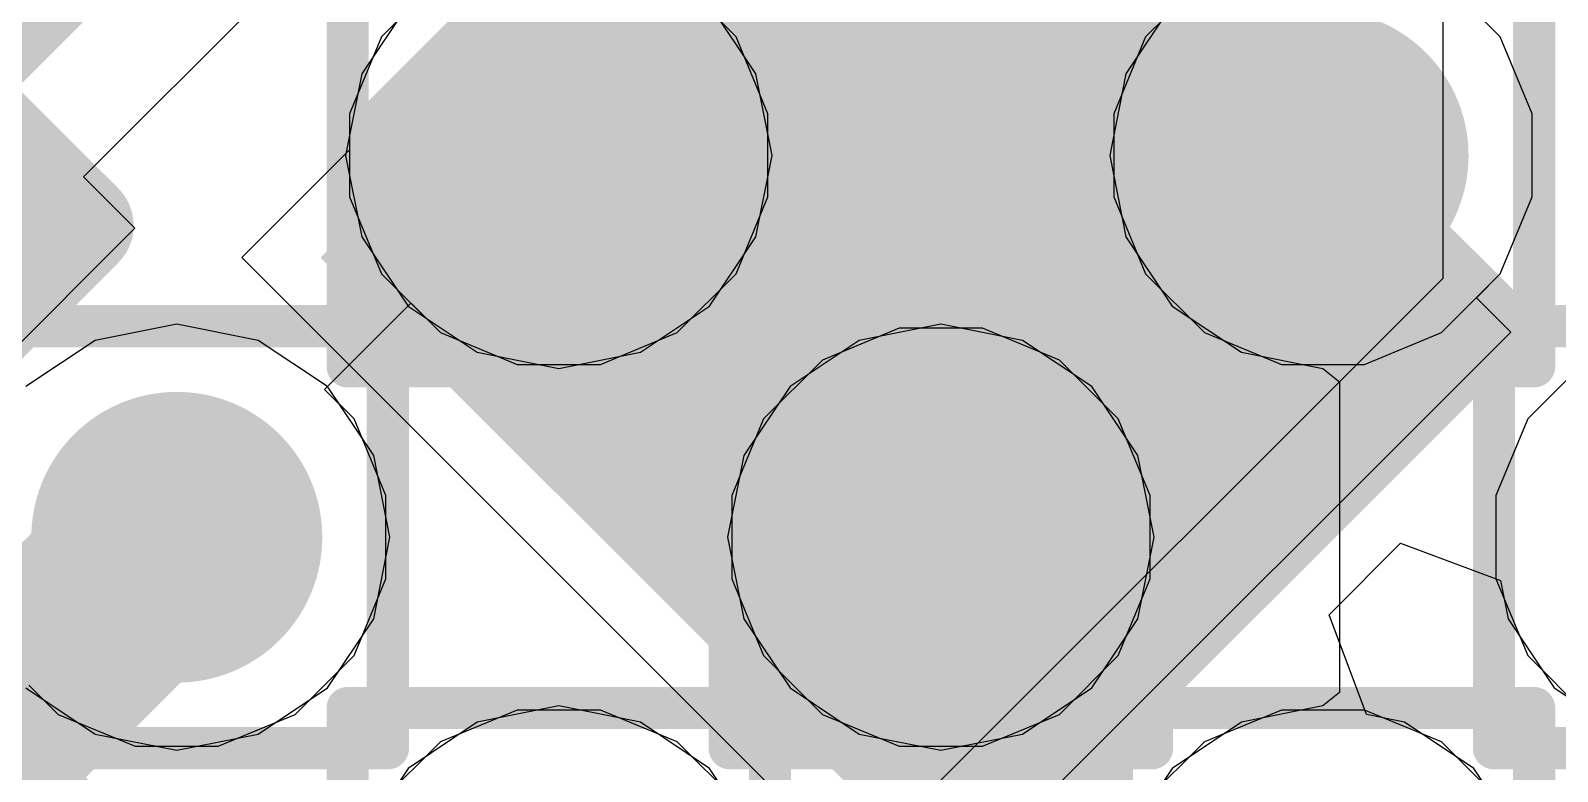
# Model space of a CAD drawing. Header units: inches. Extents: x -6 to 284, y -12 to 154.
# Drawn here: x 53.313 to 55.149, y 9.373 to 10.265 of the extents above; entities that cross this region are included whole.
import ezdxf

# ---------------------------------------------------------------- set-up
doc = ezdxf.new("R2010")
doc.units = ezdxf.units.IN
for name, color, linetype in [('Bottom Layer', 5, 'Continuous'), ('Bottom Overlay', 54, 'Continuous'), ('Bottom Paste', 16, 'Continuous'), ('Bottom Solder', 6, 'Continuous'), ('Drill Drawing', 1, 'Continuous'), ('GND-1', 16, 'Continuous'), ('GND-2', 90, 'Continuous'), ('GND-3', 216, 'Continuous'), ('GND-4', 54, 'Continuous'), ('PWR-1', 156, 'Continuous'), ('PWR-2', 130, 'Continuous'), ('Signal L1', 76, 'Continuous'), ('Signal L2', 6, 'Continuous'), ('Top Layer', 1, 'Continuous'), ('Top Paste', 8, 'Continuous'), ('Top Solder', 216, 'Continuous'), ('Via Holes', 16, 'Continuous')]:
    doc.layers.add(name, color=color, linetype=linetype)

# ---------------------------------------------------------------- blocks, each defined once
blk = doc.blocks.new('BGA_565_15_5_14_4__132')
at = {"layer": 'Top Layer'}
h = blk.add_hatch(color=1, dxfattribs=at)
edge = h.paths.add_edge_path()
edge.add_arc((-1.625, -0.975), 0.125, 0, 360)
h = blk.add_hatch(color=1, dxfattribs=at)
edge = h.paths.add_edge_path()
edge.add_arc((-0.975, -0.975), 0.125, 0, 360)
h = blk.add_hatch(color=1, dxfattribs=at)
edge = h.paths.add_edge_path()
edge.add_arc((-0.975, -1.625), 0.125, 0, 360)
h = blk.add_hatch(color=1, dxfattribs=at)
edge = h.paths.add_edge_path()
edge.add_arc((-0.325, -1.625), 0.125, 0, 360)
at = {"layer": 'Top Paste'}
h = blk.add_hatch(color=8, dxfattribs=at)
edge = h.paths.add_edge_path()
edge.add_arc((-1.625, -0.975), 0.125, 0, 360)
h = blk.add_hatch(color=8, dxfattribs=at)
edge = h.paths.add_edge_path()
edge.add_arc((-0.975, -0.975), 0.125, 0, 360)
h = blk.add_hatch(color=8, dxfattribs=at)
edge = h.paths.add_edge_path()
edge.add_arc((-0.975, -1.625), 0.125, 0, 360)
h = blk.add_hatch(color=8, dxfattribs=at)
edge = h.paths.add_edge_path()
edge.add_arc((-0.325, -1.625), 0.125, 0, 360)
at = {"layer": 'Top Solder'}
h = blk.add_hatch(color=216, dxfattribs=at)
edge = h.paths.add_edge_path()
edge.add_arc((-1.625, -0.975), 0.175, 0, 360)
h = blk.add_hatch(color=216, dxfattribs=at)
edge = h.paths.add_edge_path()
edge.add_arc((-0.975, -0.975), 0.175, 0, 360)
h = blk.add_hatch(color=216, dxfattribs=at)
edge = h.paths.add_edge_path()
edge.add_arc((-0.975, -1.625), 0.175, 0, 360)
h = blk.add_hatch(color=216, dxfattribs=at)
edge = h.paths.add_edge_path()
edge.add_arc((-0.325, -1.625), 0.175, 0, 360)
blk = doc.blocks.new('CAP_0201_B_349')
at = {"layer": 'Bottom Layer'}
for points in [[(-0.45, 0.15), (-0.15, 0.15), (-0.15, -0.15), (-0.45, -0.15)], [(0.15, 0.15), (0.45, 0.15), (0.45, -0.15), (0.15, -0.15)]]:
    blk.add_hatch(color=5, dxfattribs=at).paths.add_polyline_path(points)
at = {"layer": 'Bottom Paste'}
for points in [[(-0.45, 0.15), (-0.15, 0.15), (-0.15, -0.15), (-0.45, -0.15)], [(0.15, 0.15), (0.45, 0.15), (0.45, -0.15), (0.15, -0.15)]]:
    blk.add_hatch(color=16, dxfattribs=at).paths.add_polyline_path(points)
at = {"layer": 'Bottom Solder'}
for points in [[(-0.505, 0.205), (-0.095, 0.205), (-0.095, -0.205), (-0.505, -0.205)], [(0.095, 0.205), (0.505, 0.205), (0.505, -0.205), (0.095, -0.205)]]:
    blk.add_hatch(color=6, dxfattribs=at).paths.add_polyline_path(points)
at = {"layer": 'Bottom Overlay'}
for points in [[(-0.5334, 0.2286, 0.127, 0.127, 0), (-0.2032, 0.2286, 0.127, 0.127, 0)], [(-0.5334, 0.2286, 0.127, 0.127, 0), (-0.5334, -0.2286, 0.127, 0.127, 0)], [(0.2032, 0.2286, 0.127, 0.127, 0), (0.5334, 0.2286, 0.127, 0.127, 0)], [(0.5334, 0.2286, 0.127, 0.127, 0), (0.5334, -0.2286, 0.127, 0.127, 0)], [(-0.5334, -0.2286, 0.127, 0.127, 0), (-0.2032, -0.2286, 0.127, 0.127, 0)], [(0.2032, -0.2286, 0.127, 0.127, 0), (0.5334, -0.2286, 0.127, 0.127, 0)]]:
    blk.add_lwpolyline(points, format="xyseb", dxfattribs=at)
for points in [[(-0.5651, 0.2286, 0.0635, 0.0635, 1), (-0.5016, 0.2286, 0.0635, 0.0635, 1)], [(-0.5651, 0.2286, 0.0635, 0.0635, 1), (-0.5016, 0.2286, 0.0635, 0.0635, 1)], [(-0.2349, 0.2286, 0.0635, 0.0635, 1), (-0.1714, 0.2286, 0.0635, 0.0635, 1)], [(0.1714, 0.2286, 0.0635, 0.0635, 1), (0.2349, 0.2286, 0.0635, 0.0635, 1)], [(0.5016, 0.2286, 0.0635, 0.0635, 1), (0.5651, 0.2286, 0.0635, 0.0635, 1)], [(0.5016, 0.2286, 0.0635, 0.0635, 1), (0.5651, 0.2286, 0.0635, 0.0635, 1)], [(-0.5651, -0.2286, 0.0635, 0.0635, 1), (-0.5016, -0.2286, 0.0635, 0.0635, 1)], [(-0.5651, -0.2286, 0.0635, 0.0635, 1), (-0.5016, -0.2286, 0.0635, 0.0635, 1)], [(-0.2349, -0.2286, 0.0635, 0.0635, 1), (-0.1714, -0.2286, 0.0635, 0.0635, 1)], [(0.1714, -0.2286, 0.0635, 0.0635, 1), (0.2349, -0.2286, 0.0635, 0.0635, 1)], [(0.5016, -0.2286, 0.0635, 0.0635, 1), (0.5651, -0.2286, 0.0635, 0.0635, 1)], [(0.5016, -0.2286, 0.0635, 0.0635, 1), (0.5651, -0.2286, 0.0635, 0.0635, 1)]]:
    blk.add_lwpolyline(points, format="xyseb", close=True, dxfattribs=at)
blk = doc.blocks.new('CAP_0201_B_363')
at = {"layer": 'Bottom Layer'}
for points in [[(-0.45, 0.15), (-0.15, 0.15), (-0.15, -0.15), (-0.45, -0.15)], [(0.15, 0.15), (0.45, 0.15), (0.45, -0.15), (0.15, -0.15)]]:
    blk.add_hatch(color=5, dxfattribs=at).paths.add_polyline_path(points)
at = {"layer": 'Bottom Paste'}
for points in [[(-0.45, 0.15), (-0.15, 0.15), (-0.15, -0.15), (-0.45, -0.15)], [(0.15, 0.15), (0.45, 0.15), (0.45, -0.15), (0.15, -0.15)]]:
    blk.add_hatch(color=16, dxfattribs=at).paths.add_polyline_path(points)
at = {"layer": 'Bottom Solder'}
for points in [[(-0.505, 0.205), (-0.095, 0.205), (-0.095, -0.205), (-0.505, -0.205)], [(0.095, 0.205), (0.505, 0.205), (0.505, -0.205), (0.095, -0.205)]]:
    blk.add_hatch(color=6, dxfattribs=at).paths.add_polyline_path(points)
at = {"layer": 'Bottom Overlay'}
for points in [[(-0.2032, 0.2286, 0.127, 0.127, 0), (-0.5334, 0.2286, 0.127, 0.127, 0)], [(-0.5334, -0.2286, 0.127, 0.127, 0), (-0.5334, 0.2286, 0.127, 0.127, 0)], [(0.5334, 0.2286, 0.127, 0.127, 0), (0.2032, 0.2286, 0.127, 0.127, 0)], [(0.5334, -0.2286, 0.127, 0.127, 0), (0.5334, 0.2286, 0.127, 0.127, 0)], [(-0.2032, -0.2286, 0.127, 0.127, 0), (-0.5334, -0.2286, 0.127, 0.127, 0)], [(0.5334, -0.2286, 0.127, 0.127, 0), (0.2032, -0.2286, 0.127, 0.127, 0)]]:
    blk.add_lwpolyline(points, format="xyseb", dxfattribs=at)
for points in [[(-0.5651, 0.2286, 0.0635, 0.0635, 1), (-0.5016, 0.2286, 0.0635, 0.0635, 1)], [(-0.5651, 0.2286, 0.0635, 0.0635, 1), (-0.5016, 0.2286, 0.0635, 0.0635, 1)], [(-0.2349, 0.2286, 0.0635, 0.0635, 1), (-0.1714, 0.2286, 0.0635, 0.0635, 1)], [(0.1714, 0.2286, 0.0635, 0.0635, 1), (0.2349, 0.2286, 0.0635, 0.0635, 1)], [(0.5016, 0.2286, 0.0635, 0.0635, 1), (0.5651, 0.2286, 0.0635, 0.0635, 1)], [(0.5016, 0.2286, 0.0635, 0.0635, 1), (0.5651, 0.2286, 0.0635, 0.0635, 1)], [(-0.5651, -0.2286, 0.0635, 0.0635, 1), (-0.5016, -0.2286, 0.0635, 0.0635, 1)], [(-0.5651, -0.2286, 0.0635, 0.0635, 1), (-0.5016, -0.2286, 0.0635, 0.0635, 1)], [(-0.2349, -0.2286, 0.0635, 0.0635, 1), (-0.1714, -0.2286, 0.0635, 0.0635, 1)], [(0.1714, -0.2286, 0.0635, 0.0635, 1), (0.2349, -0.2286, 0.0635, 0.0635, 1)], [(0.5016, -0.2286, 0.0635, 0.0635, 1), (0.5651, -0.2286, 0.0635, 0.0635, 1)], [(0.5016, -0.2286, 0.0635, 0.0635, 1), (0.5651, -0.2286, 0.0635, 0.0635, 1)]]:
    blk.add_lwpolyline(points, format="xyseb", close=True, dxfattribs=at)
blk = doc.blocks.new('C___0603_B_403')
at = {"layer": 'Bottom Layer'}
blk.add_hatch(color=5, dxfattribs=at).paths.add_polyline_path([(0.381, -0.4445), (0.381, 0.4445), (1.143, 0.4445), (1.143, -0.4445)])
at = {"layer": 'Bottom Paste'}
blk.add_hatch(color=16, dxfattribs=at).paths.add_polyline_path([(0.381, -0.4445), (0.381, 0.4445), (1.143, 0.4445), (1.143, -0.4445)])
at = {"layer": 'Bottom Solder'}
for points in [[(-1.203, -0.5045), (-1.203, 0.5045), (-0.321, 0.5045), (-0.321, -0.5045)], [(0.321, -0.5045), (0.321, 0.5045), (1.203, 0.5045), (1.203, -0.5045)]]:
    blk.add_hatch(color=6, dxfattribs=at).paths.add_polyline_path(points)
at = {"layer": 'Bottom Overlay'}
for points in [[(0.4572, 0.5334, 0.127, 0.127, 0), (1.2446, 0.5334, 0.127, 0.127, 0)], [(1.2446, 0.5334, 0.127, 0.127, 0), (1.2446, -0.5334, 0.127, 0.127, 0)], [(0.4572, -0.5334, 0.127, 0.127, 0), (1.2446, -0.5334, 0.127, 0.127, 0)]]:
    blk.add_lwpolyline(points, format="xyseb", dxfattribs=at)
for points in [[(0.4254, 0.5334, 0.0635, 0.0635, 1), (0.4889, 0.5334, 0.0635, 0.0635, 1)], [(0.4254, -0.5334, 0.0635, 0.0635, 1), (0.4889, -0.5334, 0.0635, 0.0635, 1)], [(1.2128, -0.5334, 0.0635, 0.0635, 1), (1.2764, -0.5334, 0.0635, 0.0635, 1)], [(1.2128, -0.5334, 0.0635, 0.0635, 1), (1.2764, -0.5334, 0.0635, 0.0635, 1)]]:
    blk.add_lwpolyline(points, format="xyseb", close=True, dxfattribs=at)
blk = doc.blocks.new('CAP_0201_B_420')
at = {"layer": 'Bottom Layer'}
for points in [[(-0.45, 0.15), (-0.15, 0.15), (-0.15, -0.15), (-0.45, -0.15)], [(0.15, 0.15), (0.45, 0.15), (0.45, -0.15), (0.15, -0.15)]]:
    blk.add_hatch(color=5, dxfattribs=at).paths.add_polyline_path(points)
at = {"layer": 'Bottom Paste'}
for points in [[(-0.45, 0.15), (-0.15, 0.15), (-0.15, -0.15), (-0.45, -0.15)], [(0.15, 0.15), (0.45, 0.15), (0.45, -0.15), (0.15, -0.15)]]:
    blk.add_hatch(color=16, dxfattribs=at).paths.add_polyline_path(points)
at = {"layer": 'Bottom Solder'}
for points in [[(-0.505, 0.205), (-0.095, 0.205), (-0.095, -0.205), (-0.505, -0.205)], [(0.095, 0.205), (0.505, 0.205), (0.505, -0.205), (0.095, -0.205)]]:
    blk.add_hatch(color=6, dxfattribs=at).paths.add_polyline_path(points)
at = {"layer": 'Bottom Overlay'}
for points in [[(-0.2032, 0.2286, 0.127, 0.127, 0), (-0.5334, 0.2286, 0.127, 0.127, 0)], [(-0.5334, -0.2286, 0.127, 0.127, 0), (-0.5334, 0.2286, 0.127, 0.127, 0)], [(0.5334, 0.2286, 0.127, 0.127, 0), (0.2032, 0.2286, 0.127, 0.127, 0)], [(0.5334, -0.2286, 0.127, 0.127, 0), (0.5334, 0.2286, 0.127, 0.127, 0)], [(-0.2032, -0.2286, 0.127, 0.127, 0), (-0.5334, -0.2286, 0.127, 0.127, 0)], [(0.5334, -0.2286, 0.127, 0.127, 0), (0.2032, -0.2286, 0.127, 0.127, 0)]]:
    blk.add_lwpolyline(points, format="xyseb", dxfattribs=at)
for points in [[(-0.5651, 0.2286, 0.0635, 0.0635, 1), (-0.5016, 0.2286, 0.0635, 0.0635, 1)], [(-0.5651, 0.2286, 0.0635, 0.0635, 1), (-0.5016, 0.2286, 0.0635, 0.0635, 1)], [(-0.235, 0.2286, 0.0635, 0.0635, 1), (-0.1715, 0.2286, 0.0635, 0.0635, 1)], [(0.1714, 0.2286, 0.0635, 0.0635, 1), (0.2349, 0.2286, 0.0635, 0.0635, 1)], [(0.5016, 0.2286, 0.0635, 0.0635, 1), (0.5651, 0.2286, 0.0635, 0.0635, 1)], [(0.5016, 0.2286, 0.0635, 0.0635, 1), (0.5651, 0.2286, 0.0635, 0.0635, 1)], [(-0.5651, -0.2286, 0.0635, 0.0635, 1), (-0.5016, -0.2286, 0.0635, 0.0635, 1)], [(-0.5651, -0.2286, 0.0635, 0.0635, 1), (-0.5016, -0.2286, 0.0635, 0.0635, 1)], [(-0.235, -0.2286, 0.0635, 0.0635, 1), (-0.1715, -0.2286, 0.0635, 0.0635, 1)], [(0.1714, -0.2286, 0.0635, 0.0635, 1), (0.2349, -0.2286, 0.0635, 0.0635, 1)], [(0.5016, -0.2286, 0.0635, 0.0635, 1), (0.5651, -0.2286, 0.0635, 0.0635, 1)], [(0.5016, -0.2286, 0.0635, 0.0635, 1), (0.5651, -0.2286, 0.0635, 0.0635, 1)]]:
    blk.add_lwpolyline(points, format="xyseb", close=True, dxfattribs=at)

msp = doc.modelspace()

# ---------------------------------------------------------------- hatches: boundary and pattern name
at = {"layer": 'Bottom Layer'}
h = msp.add_hatch(color=5, dxfattribs=at)
edge = h.paths.add_edge_path()
edge.add_arc((53.9482, 10.1145), 0.15, 0, 360)
h = msp.add_hatch(color=5, dxfattribs=at)
edge = h.paths.add_edge_path()
edge.add_arc((54.8674, 10.1145), 0.15, 0, 360)
h = msp.add_hatch(color=5, dxfattribs=at)
edge = h.paths.add_edge_path()
edge.add_arc((53.4886, 9.6548), 0.15, 0, 360)
h = msp.add_hatch(color=5, dxfattribs=at)
edge = h.paths.add_edge_path()
edge.add_arc((54.4078, 9.6548), 0.15, 0, 360)
at = {"layer": 'GND-1'}
h = msp.add_hatch(color=16, dxfattribs=at)
edge = h.paths.add_edge_path()
edge.add_arc((53.9482, 10.1145), 0.15, 0, 360)
h = msp.add_hatch(color=16, dxfattribs=at)
edge = h.paths.add_edge_path()
edge.add_arc((54.8674, 10.1145), 0.15, 0, 360)
h = msp.add_hatch(color=16, dxfattribs=at)
edge = h.paths.add_edge_path()
edge.add_arc((53.4886, 9.6548), 0.15, 0, 360)
h = msp.add_hatch(color=16, dxfattribs=at)
edge = h.paths.add_edge_path()
edge.add_arc((54.4078, 9.6548), 0.15, 0, 360)
at = {"layer": 'GND-2'}
h = msp.add_hatch(color=90, dxfattribs=at)
edge = h.paths.add_edge_path()
edge.add_arc((53.9482, 10.1145), 0.15, 0, 360)
h = msp.add_hatch(color=90, dxfattribs=at)
edge = h.paths.add_edge_path()
edge.add_arc((54.8674, 10.1145), 0.15, 0, 360)
h = msp.add_hatch(color=90, dxfattribs=at)
edge = h.paths.add_edge_path()
edge.add_arc((53.4886, 9.6548), 0.15, 0, 360)
h = msp.add_hatch(color=90, dxfattribs=at)
edge = h.paths.add_edge_path()
edge.add_arc((54.4078, 9.6548), 0.15, 0, 360)
at = {"layer": 'GND-3'}
h = msp.add_hatch(color=216, dxfattribs=at)
edge = h.paths.add_edge_path()
edge.add_arc((53.9482, 10.1145), 0.15, 0, 360)
h = msp.add_hatch(color=216, dxfattribs=at)
edge = h.paths.add_edge_path()
edge.add_arc((54.8674, 10.1145), 0.15, 0, 360)
h = msp.add_hatch(color=216, dxfattribs=at)
edge = h.paths.add_edge_path()
edge.add_arc((53.4886, 9.6548), 0.15, 0, 360)
h = msp.add_hatch(color=216, dxfattribs=at)
edge = h.paths.add_edge_path()
edge.add_arc((54.4078, 9.6548), 0.15, 0, 360)
at = {"layer": 'GND-4'}
h = msp.add_hatch(color=54, dxfattribs=at)
edge = h.paths.add_edge_path()
edge.add_arc((53.9482, 10.1145), 0.15, 0, 360)
h = msp.add_hatch(color=54, dxfattribs=at)
edge = h.paths.add_edge_path()
edge.add_arc((54.8674, 10.1145), 0.15, 0, 360)
h = msp.add_hatch(color=54, dxfattribs=at)
edge = h.paths.add_edge_path()
edge.add_arc((53.4886, 9.6548), 0.15, 0, 360)
h = msp.add_hatch(color=54, dxfattribs=at)
edge = h.paths.add_edge_path()
edge.add_arc((54.4078, 9.6548), 0.15, 0, 360)
at = {"layer": 'PWR-1'}
h = msp.add_hatch(color=156, dxfattribs=at)
edge = h.paths.add_edge_path()
edge.add_arc((53.9482, 10.1145), 0.15, 0, 360)
h = msp.add_hatch(color=156, dxfattribs=at)
edge = h.paths.add_edge_path()
edge.add_arc((54.8674, 10.1145), 0.15, 0, 360)
h = msp.add_hatch(color=156, dxfattribs=at)
edge = h.paths.add_edge_path()
edge.add_arc((53.4886, 9.6548), 0.15, 0, 360)
h = msp.add_hatch(color=156, dxfattribs=at)
edge = h.paths.add_edge_path()
edge.add_arc((54.4078, 9.6548), 0.15, 0, 360)
at = {"layer": 'PWR-2'}
h = msp.add_hatch(color=130, dxfattribs=at)
edge = h.paths.add_edge_path()
edge.add_arc((53.9482, 10.1145), 0.15, 0, 360)
h = msp.add_hatch(color=130, dxfattribs=at)
edge = h.paths.add_edge_path()
edge.add_arc((54.8674, 10.1145), 0.15, 0, 360)
h = msp.add_hatch(color=130, dxfattribs=at)
edge = h.paths.add_edge_path()
edge.add_arc((53.4886, 9.6548), 0.15, 0, 360)
h = msp.add_hatch(color=130, dxfattribs=at)
edge = h.paths.add_edge_path()
edge.add_arc((54.4078, 9.6548), 0.15, 0, 360)
at = {"layer": 'Signal L1'}
h = msp.add_hatch(color=76, dxfattribs=at)
edge = h.paths.add_edge_path()
edge.add_arc((53.9482, 10.1145), 0.15, 0, 360)
h = msp.add_hatch(color=76, dxfattribs=at)
edge = h.paths.add_edge_path()
edge.add_arc((54.8674, 10.1145), 0.15, 0, 360)
h = msp.add_hatch(color=76, dxfattribs=at)
edge = h.paths.add_edge_path()
edge.add_arc((53.4886, 9.6548), 0.15, 0, 360)
h = msp.add_hatch(color=76, dxfattribs=at)
edge = h.paths.add_edge_path()
edge.add_arc((54.4078, 9.6548), 0.15, 0, 360)
at = {"layer": 'Signal L2'}
h = msp.add_hatch(color=6, dxfattribs=at)
edge = h.paths.add_edge_path()
edge.add_arc((53.9482, 10.1145), 0.15, 0, 360)
h = msp.add_hatch(color=6, dxfattribs=at)
edge = h.paths.add_edge_path()
edge.add_arc((54.8674, 10.1145), 0.15, 0, 360)
h = msp.add_hatch(color=6, dxfattribs=at)
edge = h.paths.add_edge_path()
edge.add_arc((53.4886, 9.6548), 0.15, 0, 360)
h = msp.add_hatch(color=6, dxfattribs=at)
edge = h.paths.add_edge_path()
edge.add_arc((54.4078, 9.6548), 0.15, 0, 360)
at = {"layer": 'Top Layer'}
h = msp.add_hatch(color=1, dxfattribs=at)
edge = h.paths.add_edge_path()
edge.add_arc((53.9482, 10.1145), 0.15, 0, 360)
h = msp.add_hatch(color=1, dxfattribs=at)
edge = h.paths.add_edge_path()
edge.add_arc((54.8674, 10.1145), 0.15, 0, 360)
h = msp.add_hatch(color=1, dxfattribs=at)
edge = h.paths.add_edge_path()
edge.add_arc((53.4886, 9.6548), 0.15, 0, 360)
h = msp.add_hatch(color=1, dxfattribs=at)
edge = h.paths.add_edge_path()
edge.add_arc((54.4078, 9.6548), 0.15, 0, 360)
at = {"layer": 'Via Holes'}
h = msp.add_hatch(color=7, dxfattribs=at)
edge = h.paths.add_edge_path()
edge.add_arc((53.9482, 10.1145), 0.075, 0, 360)
h = msp.add_hatch(color=7, dxfattribs=at)
edge = h.paths.add_edge_path()
edge.add_arc((54.8674, 10.1145), 0.075, 0, 360)
h = msp.add_hatch(color=7, dxfattribs=at)
edge = h.paths.add_edge_path()
edge.add_arc((53.4886, 9.6548), 0.075, 0, 360)
h = msp.add_hatch(color=7, dxfattribs=at)
edge = h.paths.add_edge_path()
edge.add_arc((54.4078, 9.6548), 0.075, 0, 360)

# ---------------------------------------------------------------- linework, layer by layer
at = {"layer": 'Bottom Layer'}
for p, q in [((53.3764, 10.0885), (53.6717, 10.3838)), ((55.0807, 10.257), (55.01, 10.3278)), ((53.7998, 10.3218), (53.7349, 10.257)), ((53.7349, 10.257), (53.6966, 10.1645)), ((55.119, 10.1645), (55.0807, 10.257)), ((53.6966, 10.1645), (53.6966, 10.1213)), ((55.119, 10.0644), (55.119, 10.1645)), ((53.6966, 10.1213), (53.5667, 9.9914)), ((53.4383, 10.0267), (53.3764, 10.0885)), ((55.0807, 9.9719), (55.119, 10.0644)), ((53.0466, 9.6349), (53.4383, 10.0267)), ((53.5667, 9.9914), (54.3749, 9.1832)), ((55.0519, 9.9431), (55.0807, 9.9719)), ((55.0933, 9.9016), (55.0519, 9.9431)), ((54.3749, 9.1832), (55.0933, 9.9016))]:
    msp.add_line(p, q, dxfattribs=at)
for points in [[(53.0325, 10.1109, 0.254, 0.254, 0), (53.4886, 10.567, 0.254, 0.254, 0)], [(54.1808, 10.3361, 0.127, 0.127, 0), (54.33, 9.9465, 0.127, 0.127, 0)], [(53.0292, 9.1955, 0.2032, 0.2032, 0), (53.4886, 9.6548, 0.2032, 0.2032, 0)], [(53.4886, 9.6548, 0.2032, 0.2032, 0), (53.4886, 9.6548, 0.2032, 0.2032, 0)]]:
    msp.add_lwpolyline(points, format="xyseb", dxfattribs=at)
for points in [[(54.2982, 9.9465, 0.0635, 0.0635, 1), (54.3617, 9.9465, 0.0635, 0.0635, 1)], [(53.4378, 9.6548, 0.1016, 0.1016, 1), (53.5394, 9.6548, 0.1016, 0.1016, 1)], [(53.4378, 9.6548, 0.1016, 0.1016, 1), (53.5394, 9.6548, 0.1016, 0.1016, 1)], [(53.4378, 9.6548, 0.1016, 0.1016, 1), (53.5394, 9.6548, 0.1016, 0.1016, 1)]]:
    msp.add_lwpolyline(points, format="xyseb", close=True, dxfattribs=at)
at = {"layer": 'Drill Drawing'}
for points in [[(53.6942, 9.8605, 0.0508, 0.0508, 0), (53.6942, 10.3685, 0.0508, 0.0508, 0)], [(54.2022, 9.8605, 0.0508, 0.0508, 0), (54.2022, 10.3685, 0.0508, 0.0508, 0)], [(54.6134, 9.8605, 0.0508, 0.0508, 0), (54.6134, 10.3685, 0.0508, 0.0508, 0)], [(55.1214, 9.8605, 0.0508, 0.0508, 0), (55.1214, 10.3685, 0.0508, 0.0508, 0)], [(53.2346, 9.9088, 0.0508, 0.0508, 0), (53.7426, 9.9088, 0.0508, 0.0508, 0)], [(53.7426, 9.4008, 0.0508, 0.0508, 0), (53.7426, 9.9088, 0.0508, 0.0508, 0)], [(54.1538, 9.9088, 0.0508, 0.0508, 0), (54.6618, 9.9088, 0.0508, 0.0508, 0)], [(54.1538, 9.4008, 0.0508, 0.0508, 0), (54.1538, 9.9088, 0.0508, 0.0508, 0)], [(54.6618, 9.4008, 0.0508, 0.0508, 0), (54.6618, 9.9088, 0.0508, 0.0508, 0)], [(55.0731, 9.9088, 0.0508, 0.0508, 0), (55.5811, 9.9088, 0.0508, 0.0508, 0)], [(55.0731, 9.4008, 0.0508, 0.0508, 0), (55.0731, 9.9088, 0.0508, 0.0508, 0)], [(53.6942, 9.8605, 0.0508, 0.0508, 0), (54.2022, 9.8605, 0.0508, 0.0508, 0)], [(54.6134, 9.8605, 0.0508, 0.0508, 0), (55.1214, 9.8605, 0.0508, 0.0508, 0)], [(53.6942, 9.4492, 0.0508, 0.0508, 0), (54.2022, 9.4492, 0.0508, 0.0508, 0)], [(53.6942, 8.9412, 0.0508, 0.0508, 0), (53.6942, 9.4492, 0.0508, 0.0508, 0)], [(54.2022, 8.9412, 0.0508, 0.0508, 0), (54.2022, 9.4492, 0.0508, 0.0508, 0)], [(54.6134, 9.4492, 0.0508, 0.0508, 0), (55.1214, 9.4492, 0.0508, 0.0508, 0)], [(54.6134, 8.9412, 0.0508, 0.0508, 0), (54.6134, 9.4492, 0.0508, 0.0508, 0)], [(55.1214, 8.9412, 0.0508, 0.0508, 0), (55.1214, 9.4492, 0.0508, 0.0508, 0)], [(53.2346, 9.4008, 0.0508, 0.0508, 0), (53.7426, 9.4008, 0.0508, 0.0508, 0)], [(54.1538, 9.4008, 0.0508, 0.0508, 0), (54.6618, 9.4008, 0.0508, 0.0508, 0)], [(55.0731, 9.4008, 0.0508, 0.0508, 0), (55.5811, 9.4008, 0.0508, 0.0508, 0)]]:
    msp.add_lwpolyline(points, format="xyseb", dxfattribs=at)
for points in [[(53.7299, 9.9088, 0.0254, 0.0254, 1), (53.7553, 9.9088, 0.0254, 0.0254, 1)], [(53.7299, 9.9088, 0.0254, 0.0254, 1), (53.7553, 9.9088, 0.0254, 0.0254, 1)], [(54.1411, 9.9088, 0.0254, 0.0254, 1), (54.1665, 9.9088, 0.0254, 0.0254, 1)], [(54.1411, 9.9088, 0.0254, 0.0254, 1), (54.1665, 9.9088, 0.0254, 0.0254, 1)], [(54.6491, 9.9088, 0.0254, 0.0254, 1), (54.6745, 9.9088, 0.0254, 0.0254, 1)], [(54.6491, 9.9088, 0.0254, 0.0254, 1), (54.6745, 9.9088, 0.0254, 0.0254, 1)], [(55.0604, 9.9088, 0.0254, 0.0254, 1), (55.0858, 9.9088, 0.0254, 0.0254, 1)], [(55.0604, 9.9088, 0.0254, 0.0254, 1), (55.0858, 9.9088, 0.0254, 0.0254, 1)], [(53.6815, 9.8605, 0.0254, 0.0254, 1), (53.7069, 9.8605, 0.0254, 0.0254, 1)], [(53.6815, 9.8605, 0.0254, 0.0254, 1), (53.7069, 9.8605, 0.0254, 0.0254, 1)], [(54.1895, 9.8605, 0.0254, 0.0254, 1), (54.2149, 9.8605, 0.0254, 0.0254, 1)], [(54.1895, 9.8605, 0.0254, 0.0254, 1), (54.2149, 9.8605, 0.0254, 0.0254, 1)], [(54.6007, 9.8605, 0.0254, 0.0254, 1), (54.6261, 9.8605, 0.0254, 0.0254, 1)], [(54.6007, 9.8605, 0.0254, 0.0254, 1), (54.6261, 9.8605, 0.0254, 0.0254, 1)], [(55.1087, 9.8605, 0.0254, 0.0254, 1), (55.1341, 9.8605, 0.0254, 0.0254, 1)], [(55.1087, 9.8605, 0.0254, 0.0254, 1), (55.1341, 9.8605, 0.0254, 0.0254, 1)], [(53.6815, 9.4492, 0.0254, 0.0254, 1), (53.7069, 9.4492, 0.0254, 0.0254, 1)], [(53.6815, 9.4492, 0.0254, 0.0254, 1), (53.7069, 9.4492, 0.0254, 0.0254, 1)], [(54.1895, 9.4492, 0.0254, 0.0254, 1), (54.2149, 9.4492, 0.0254, 0.0254, 1)], [(54.1895, 9.4492, 0.0254, 0.0254, 1), (54.2149, 9.4492, 0.0254, 0.0254, 1)], [(54.6007, 9.4492, 0.0254, 0.0254, 1), (54.6261, 9.4492, 0.0254, 0.0254, 1)], [(54.6007, 9.4492, 0.0254, 0.0254, 1), (54.6261, 9.4492, 0.0254, 0.0254, 1)], [(55.1087, 9.4492, 0.0254, 0.0254, 1), (55.1341, 9.4492, 0.0254, 0.0254, 1)], [(55.1087, 9.4492, 0.0254, 0.0254, 1), (55.1341, 9.4492, 0.0254, 0.0254, 1)], [(53.7299, 9.4008, 0.0254, 0.0254, 1), (53.7553, 9.4008, 0.0254, 0.0254, 1)], [(53.7299, 9.4008, 0.0254, 0.0254, 1), (53.7553, 9.4008, 0.0254, 0.0254, 1)], [(54.1411, 9.4008, 0.0254, 0.0254, 1), (54.1665, 9.4008, 0.0254, 0.0254, 1)], [(54.1411, 9.4008, 0.0254, 0.0254, 1), (54.1665, 9.4008, 0.0254, 0.0254, 1)], [(54.6491, 9.4008, 0.0254, 0.0254, 1), (54.6745, 9.4008, 0.0254, 0.0254, 1)], [(54.6491, 9.4008, 0.0254, 0.0254, 1), (54.6745, 9.4008, 0.0254, 0.0254, 1)], [(55.0604, 9.4008, 0.0254, 0.0254, 1), (55.0858, 9.4008, 0.0254, 0.0254, 1)], [(55.0604, 9.4008, 0.0254, 0.0254, 1), (55.0858, 9.4008, 0.0254, 0.0254, 1)]]:
    msp.add_lwpolyline(points, format="xyseb", close=True, dxfattribs=at)
at = {"layer": 'GND-1'}
for p, q in [((53.8057, 10.3278), (53.7349, 10.257)), ((54.1615, 10.257), (54.0907, 10.3278)), ((54.7249, 10.3278), (54.6541, 10.257)), ((55.0807, 10.257), (55.01, 10.3278)), ((53.7349, 10.257), (53.6966, 10.1645)), ((54.1998, 10.1645), (54.1615, 10.257)), ((54.6541, 10.257), (54.6158, 10.1645)), ((55.119, 10.1645), (55.0807, 10.257)), ((53.6966, 10.1645), (53.6966, 10.0644)), ((54.1998, 10.0644), (54.1998, 10.1645)), ((54.6158, 10.1645), (54.6158, 10.0644)), ((55.119, 10.0644), (55.119, 10.1645)), ((53.6966, 10.0644), (53.7349, 9.9719)), ((54.1615, 9.9719), (54.1998, 10.0644)), ((54.6158, 10.0644), (54.6541, 9.9719)), ((55.0807, 9.9719), (55.119, 10.0644)), ((53.7349, 9.9719), (53.8057, 9.9012)), ((54.0907, 9.9012), (54.1615, 9.9719)), ((54.6541, 9.9719), (54.7249, 9.9012)), ((55.01, 9.9012), (55.0807, 9.9719)), ((53.8057, 9.9012), (53.8981, 9.8629)), ((53.9982, 9.8629), (54.0907, 9.9012)), ((54.3578, 9.9064), (54.2653, 9.8681)), ((54.4579, 9.9064), (54.3578, 9.9064)), ((54.5503, 9.8681), (54.4579, 9.9064)), ((54.7249, 9.9012), (54.8174, 9.8629)), ((54.9175, 9.8629), (55.01, 9.9012)), ((54.2653, 9.8681), (54.1945, 9.7974)), ((54.6211, 9.7974), (54.5503, 9.8681)), ((53.8981, 9.8629), (53.9982, 9.8629)), ((54.8174, 9.8629), (54.9175, 9.8629)), ((54.1945, 9.7974), (54.1562, 9.7049)), ((54.6594, 9.7049), (54.6211, 9.7974)), ((54.1562, 9.7049), (54.1562, 9.6048)), ((54.6594, 9.6048), (54.6594, 9.7049)), ((54.1562, 9.6048), (54.1945, 9.5123)), ((54.6211, 9.5123), (54.6594, 9.6048)), ((54.1945, 9.5123), (54.2653, 9.4415)), ((54.5503, 9.4415), (54.6211, 9.5123)), ((54.2653, 9.4415), (54.3578, 9.4032)), ((54.4579, 9.4032), (54.5503, 9.4415)), ((54.3578, 9.4032), (54.4579, 9.4032))]:
    msp.add_line(p, q, dxfattribs=at)
at = {"layer": 'GND-2'}
for p, q in [((53.8057, 10.3278), (53.7349, 10.257)), ((54.1615, 10.257), (54.0907, 10.3278)), ((54.7249, 10.3278), (54.6541, 10.257)), ((55.0807, 10.257), (55.01, 10.3278)), ((53.7349, 10.257), (53.6966, 10.1645)), ((54.1998, 10.1645), (54.1615, 10.257)), ((54.6541, 10.257), (54.6158, 10.1645)), ((55.119, 10.1645), (55.0807, 10.257)), ((53.6966, 10.1645), (53.6966, 10.0644)), ((54.1998, 10.0644), (54.1998, 10.1645)), ((54.6158, 10.1645), (54.6158, 10.0644)), ((55.119, 10.0644), (55.119, 10.1645)), ((53.6966, 10.0644), (53.7349, 9.9719)), ((54.1615, 9.9719), (54.1998, 10.0644)), ((54.6158, 10.0644), (54.6541, 9.9719)), ((55.0807, 9.9719), (55.119, 10.0644)), ((53.7349, 9.9719), (53.8057, 9.9012)), ((54.0907, 9.9012), (54.1615, 9.9719)), ((54.6541, 9.9719), (54.7249, 9.9012)), ((55.01, 9.9012), (55.0807, 9.9719)), ((53.8057, 9.9012), (53.8981, 9.8629)), ((53.9982, 9.8629), (54.0907, 9.9012)), ((54.3578, 9.9064), (54.2653, 9.8681)), ((54.4579, 9.9064), (54.3578, 9.9064)), ((54.5503, 9.8681), (54.4579, 9.9064)), ((54.7249, 9.9012), (54.8174, 9.8629)), ((54.9175, 9.8629), (55.01, 9.9012)), ((54.2653, 9.8681), (54.1945, 9.7974)), ((54.6211, 9.7974), (54.5503, 9.8681)), ((53.8981, 9.8629), (53.9982, 9.8629)), ((54.8174, 9.8629), (54.9175, 9.8629)), ((54.1945, 9.7974), (54.1562, 9.7049)), ((54.6594, 9.7049), (54.6211, 9.7974)), ((54.1562, 9.7049), (54.1562, 9.6048)), ((54.6594, 9.6048), (54.6594, 9.7049)), ((54.1562, 9.6048), (54.1945, 9.5123)), ((54.6211, 9.5123), (54.6594, 9.6048)), ((54.1945, 9.5123), (54.2653, 9.4415)), ((54.5503, 9.4415), (54.6211, 9.5123)), ((54.2653, 9.4415), (54.3578, 9.4032)), ((54.4579, 9.4032), (54.5503, 9.4415)), ((54.3578, 9.4032), (54.4579, 9.4032))]:
    msp.add_line(p, q, dxfattribs=at)
at = {"layer": 'GND-3'}
for p, q in [((53.8057, 10.3278), (53.7349, 10.257)), ((54.1615, 10.257), (54.0907, 10.3278)), ((54.7249, 10.3278), (54.6541, 10.257)), ((55.0807, 10.257), (55.01, 10.3278)), ((53.7349, 10.257), (53.6966, 10.1645)), ((54.1998, 10.1645), (54.1615, 10.257)), ((54.6541, 10.257), (54.6158, 10.1645)), ((55.119, 10.1645), (55.0807, 10.257)), ((53.6966, 10.1645), (53.6966, 10.0644)), ((54.1998, 10.0644), (54.1998, 10.1645)), ((54.6158, 10.1645), (54.6158, 10.0644)), ((55.119, 10.0644), (55.119, 10.1645)), ((53.6966, 10.0644), (53.7349, 9.9719)), ((54.1615, 9.9719), (54.1998, 10.0644)), ((54.6158, 10.0644), (54.6541, 9.9719)), ((55.0807, 9.9719), (55.119, 10.0644)), ((53.7349, 9.9719), (53.8057, 9.9012)), ((54.0907, 9.9012), (54.1615, 9.9719)), ((54.6541, 9.9719), (54.7249, 9.9012)), ((55.01, 9.9012), (55.0807, 9.9719)), ((53.8057, 9.9012), (53.8981, 9.8629)), ((53.9982, 9.8629), (54.0907, 9.9012)), ((54.3578, 9.9064), (54.2653, 9.8681)), ((54.4579, 9.9064), (54.3578, 9.9064)), ((54.5503, 9.8681), (54.4579, 9.9064)), ((54.7249, 9.9012), (54.8174, 9.8629)), ((54.9175, 9.8629), (55.01, 9.9012)), ((54.2653, 9.8681), (54.1945, 9.7974)), ((54.6211, 9.7974), (54.5503, 9.8681)), ((53.8981, 9.8629), (53.9982, 9.8629)), ((54.8174, 9.8629), (54.9175, 9.8629)), ((54.1945, 9.7974), (54.1562, 9.7049)), ((54.6594, 9.7049), (54.6211, 9.7974)), ((54.1562, 9.7049), (54.1562, 9.6048)), ((54.6594, 9.6048), (54.6594, 9.7049)), ((54.1562, 9.6048), (54.1945, 9.5123)), ((54.6211, 9.5123), (54.6594, 9.6048)), ((54.1945, 9.5123), (54.2653, 9.4415)), ((54.5503, 9.4415), (54.6211, 9.5123)), ((54.2653, 9.4415), (54.3578, 9.4032)), ((54.4579, 9.4032), (54.5503, 9.4415)), ((54.3578, 9.4032), (54.4579, 9.4032))]:
    msp.add_line(p, q, dxfattribs=at)
at = {"layer": 'GND-4'}
for p, q in [((53.8057, 10.3278), (53.7349, 10.257)), ((54.1615, 10.257), (54.0907, 10.3278)), ((54.7249, 10.3278), (54.6541, 10.257)), ((55.0807, 10.257), (55.01, 10.3278)), ((53.7349, 10.257), (53.6966, 10.1645)), ((54.1998, 10.1645), (54.1615, 10.257)), ((54.6541, 10.257), (54.6158, 10.1645)), ((55.119, 10.1645), (55.0807, 10.257)), ((53.6966, 10.1645), (53.6966, 10.0644)), ((54.1998, 10.0644), (54.1998, 10.1645)), ((54.6158, 10.1645), (54.6158, 10.0644)), ((55.119, 10.0644), (55.119, 10.1645)), ((53.6966, 10.0644), (53.7349, 9.9719)), ((54.1615, 9.9719), (54.1998, 10.0644)), ((54.6158, 10.0644), (54.6541, 9.9719)), ((55.0807, 9.9719), (55.119, 10.0644)), ((53.7349, 9.9719), (53.8057, 9.9012)), ((54.0907, 9.9012), (54.1615, 9.9719)), ((54.6541, 9.9719), (54.7249, 9.9012)), ((55.01, 9.9012), (55.0807, 9.9719)), ((53.8057, 9.9012), (53.8981, 9.8629)), ((53.9982, 9.8629), (54.0907, 9.9012)), ((54.3578, 9.9064), (54.2653, 9.8681)), ((54.4579, 9.9064), (54.3578, 9.9064)), ((54.5503, 9.8681), (54.4579, 9.9064)), ((54.7249, 9.9012), (54.8174, 9.8629)), ((54.9175, 9.8629), (55.01, 9.9012)), ((54.2653, 9.8681), (54.1945, 9.7974)), ((54.6211, 9.7974), (54.5503, 9.8681)), ((53.8981, 9.8629), (53.9982, 9.8629)), ((54.8174, 9.8629), (54.9175, 9.8629)), ((54.1945, 9.7974), (54.1562, 9.7049)), ((54.6594, 9.7049), (54.6211, 9.7974)), ((54.1562, 9.7049), (54.1562, 9.6048)), ((54.6594, 9.6048), (54.6594, 9.7049)), ((54.1562, 9.6048), (54.1945, 9.5123)), ((54.6211, 9.5123), (54.6594, 9.6048)), ((54.1945, 9.5123), (54.2653, 9.4415)), ((54.5503, 9.4415), (54.6211, 9.5123)), ((54.2653, 9.4415), (54.3578, 9.4032)), ((54.4579, 9.4032), (54.5503, 9.4415)), ((54.3578, 9.4032), (54.4579, 9.4032))]:
    msp.add_line(p, q, dxfattribs=at)
at = {"layer": 'PWR-1'}
for p, q in [((55.0115, 11.6055), (55.0115, 9.9664)), ((55.0115, 9.9664), (54.3186, 9.2736)), ((53.4886, 9.9114), (53.3904, 9.8918)), ((53.5867, 9.8918), (53.4886, 9.9114)), ((53.3904, 9.8918), (53.3072, 9.8362)), ((53.67, 9.8362), (53.5867, 9.8918)), ((53.7256, 9.753), (53.67, 9.8362)), ((53.7451, 9.6548), (53.7256, 9.753)), ((53.7256, 9.5567), (53.7451, 9.6548)), ((54.8747, 9.5615), (54.9608, 9.6476)), ((54.9608, 9.6476), (55.0809, 9.6026)), ((55.0809, 9.6026), (55.09, 9.5567)), ((53.67, 9.4734), (53.7256, 9.5567)), ((54.9197, 9.4414), (54.8747, 9.5615)), ((55.09, 9.5567), (55.1457, 9.4734)), ((53.3072, 9.4734), (53.3904, 9.4178)), ((53.5867, 9.4178), (53.67, 9.4734)), ((55.1457, 9.4734), (55.2289, 9.4178)), ((53.9482, 9.4518), (53.85, 9.4322)), ((54.0464, 9.4322), (53.9482, 9.4518)), ((54.9656, 9.4322), (54.9197, 9.4414)), ((53.85, 9.4322), (53.7668, 9.3766)), ((54.1296, 9.3766), (54.0464, 9.4322)), ((55.0488, 9.3766), (54.9656, 9.4322)), ((53.3904, 9.4178), (53.4886, 9.3983)), ((53.4886, 9.3983), (53.5867, 9.4178)), ((53.7668, 9.3766), (53.7112, 9.2934)), ((54.1746, 9.3092), (54.1296, 9.3766)), ((55.1044, 9.2934), (55.0488, 9.3766))]:
    msp.add_line(p, q, dxfattribs=at)
at = {"layer": 'PWR-2'}
for p, q in [((53.7668, 10.2959), (53.7112, 10.2126)), ((54.1852, 10.2126), (54.1296, 10.2959)), ((54.686, 10.2959), (54.6304, 10.2126)), ((53.7112, 10.2126), (53.6917, 10.1145)), ((54.2047, 10.1145), (54.1852, 10.2126)), ((54.6304, 10.2126), (54.6109, 10.1145)), ((53.6917, 10.1145), (53.7112, 10.0163)), ((54.1852, 10.0163), (54.2047, 10.1145)), ((54.6109, 10.1145), (54.6304, 10.0163)), ((53.7112, 10.0163), (53.7668, 9.9331)), ((54.1296, 9.9331), (54.1852, 10.0163)), ((54.6304, 10.0163), (54.686, 9.9331)), ((53.7668, 9.9331), (53.85, 9.8775)), ((54.0464, 9.8775), (54.1296, 9.9331)), ((54.686, 9.9331), (54.7693, 9.8775)), ((53.4886, 9.9114), (53.3904, 9.8918)), ((53.5867, 9.8918), (53.4886, 9.9114)), ((54.4078, 9.9114), (54.3096, 9.8918)), ((54.506, 9.8918), (54.4078, 9.9114)), ((53.3904, 9.8918), (53.3072, 9.8362)), ((53.67, 9.8362), (53.5867, 9.8918)), ((54.3096, 9.8918), (54.2264, 9.8362)), ((54.5892, 9.8362), (54.506, 9.8918)), ((53.85, 9.8775), (53.9482, 9.8579)), ((53.9482, 9.8579), (54.0464, 9.8775)), ((54.7693, 9.8775), (54.8674, 9.8579)), ((54.8674, 9.8579), (54.8872, 9.8417)), ((53.7256, 9.753), (53.67, 9.8362)), ((54.2264, 9.8362), (54.1708, 9.753)), ((54.6448, 9.753), (54.5892, 9.8362)), ((54.8872, 9.8417), (54.8872, 9.468)), ((53.7451, 9.6548), (53.7256, 9.753)), ((54.1708, 9.753), (54.1513, 9.6548)), ((54.6643, 9.6548), (54.6448, 9.753)), ((53.7256, 9.5567), (53.7451, 9.6548)), ((54.1513, 9.6548), (54.1708, 9.5567)), ((54.6448, 9.5567), (54.6643, 9.6548)), ((53.67, 9.4734), (53.7256, 9.5567)), ((54.1708, 9.5567), (54.2264, 9.4734)), ((54.5892, 9.4734), (54.6448, 9.5567)), ((53.3072, 9.4734), (53.3904, 9.4178)), ((53.5867, 9.4178), (53.67, 9.4734)), ((54.2264, 9.4734), (54.3096, 9.4178)), ((54.506, 9.4178), (54.5892, 9.4734)), ((54.8872, 9.468), (54.8674, 9.4518)), ((53.9482, 9.4518), (53.85, 9.4322)), ((54.0464, 9.4322), (53.9482, 9.4518)), ((54.8674, 9.4518), (54.7693, 9.4322)), ((53.85, 9.4322), (53.7668, 9.3766)), ((54.1296, 9.3766), (54.0464, 9.4322)), ((54.7693, 9.4322), (54.686, 9.3766)), ((53.3904, 9.4178), (53.4886, 9.3983)), ((53.4886, 9.3983), (53.5867, 9.4178)), ((54.3096, 9.4178), (54.4078, 9.3983)), ((54.4078, 9.3983), (54.506, 9.4178)), ((53.7668, 9.3766), (53.7112, 9.2934)), ((54.1852, 9.2934), (54.1296, 9.3766)), ((54.686, 9.3766), (54.6304, 9.2934))]:
    msp.add_line(p, q, dxfattribs=at)
at = {"layer": 'Signal L2'}
for p, q in [((54.7249, 10.3278), (54.6541, 10.257)), ((55.0807, 10.257), (55.01, 10.3278)), ((54.1615, 10.257), (54.1261, 10.2924)), ((54.1998, 10.1645), (54.1615, 10.257)), ((54.6541, 10.257), (54.6158, 10.1645)), ((55.119, 10.1645), (55.0807, 10.257)), ((54.1998, 10.0644), (54.1998, 10.1645)), ((54.6158, 10.1645), (54.6158, 10.0644)), ((55.119, 10.0644), (55.119, 10.1645)), ((54.1615, 9.9719), (54.1998, 10.0644)), ((54.6158, 10.0644), (54.6541, 9.9719)), ((55.0807, 9.9719), (55.119, 10.0644)), ((54.0907, 9.9012), (54.1615, 9.9719)), ((54.6541, 9.9719), (54.7249, 9.9012)), ((55.01, 9.9012), (55.0807, 9.9719)), ((53.6665, 9.8327), (53.7703, 9.9366)), ((53.7703, 9.9366), (53.8057, 9.9012)), ((53.8057, 9.9012), (53.8981, 9.8629)), ((53.9982, 9.8629), (54.0907, 9.9012)), ((54.3578, 9.9064), (54.2653, 9.8681)), ((54.4579, 9.9064), (54.3578, 9.9064)), ((54.5503, 9.8681), (54.4579, 9.9064)), ((54.7249, 9.9012), (54.8174, 9.8629)), ((54.9175, 9.8629), (55.01, 9.9012)), ((54.2653, 9.8681), (54.1945, 9.7974)), ((54.6211, 9.7974), (54.5503, 9.8681)), ((55.1845, 9.8681), (55.1138, 9.7974)), ((53.8981, 9.8629), (53.9982, 9.8629)), ((54.8174, 9.8629), (54.9175, 9.8629)), ((53.7019, 9.7974), (53.6665, 9.8327)), ((53.7402, 9.7049), (53.7019, 9.7974)), ((54.1945, 9.7974), (54.1562, 9.7049)), ((54.6594, 9.7049), (54.6211, 9.7974)), ((55.1138, 9.7974), (55.0755, 9.7049)), ((53.7402, 9.6048), (53.7402, 9.7049)), ((54.1562, 9.7049), (54.1562, 9.6048)), ((54.6594, 9.6048), (54.6594, 9.7049)), ((55.0755, 9.7049), (55.0755, 9.6048)), ((53.7019, 9.5123), (53.7402, 9.6048)), ((54.1562, 9.6048), (54.1945, 9.5123)), ((54.6211, 9.5123), (54.6594, 9.6048)), ((55.0755, 9.6048), (55.1138, 9.5123)), ((53.6311, 9.4415), (53.7019, 9.5123)), ((54.1945, 9.5123), (54.2653, 9.4415)), ((54.5503, 9.4415), (54.6211, 9.5123)), ((55.1138, 9.5123), (55.1845, 9.4415)), ((53.3107, 9.4769), (53.3461, 9.4415)), ((53.3461, 9.4415), (53.4385, 9.4032)), ((53.5386, 9.4032), (53.6311, 9.4415)), ((53.8981, 9.4468), (53.8057, 9.4085)), ((53.9982, 9.4468), (53.8981, 9.4468)), ((54.0907, 9.4085), (53.9982, 9.4468)), ((54.2653, 9.4415), (54.3578, 9.4032)), ((54.4579, 9.4032), (54.5503, 9.4415)), ((54.8174, 9.4468), (54.7249, 9.4085)), ((54.9175, 9.4468), (54.8174, 9.4468)), ((55.01, 9.4085), (54.9175, 9.4468)), ((53.8057, 9.4085), (53.7349, 9.3377)), ((54.1615, 9.3377), (54.0907, 9.4085)), ((54.7249, 9.4085), (54.6541, 9.3377)), ((55.0807, 9.3377), (55.01, 9.4085)), ((53.4385, 9.4032), (53.5386, 9.4032)), ((54.3578, 9.4032), (54.4579, 9.4032))]:
    msp.add_line(p, q, dxfattribs=at)
at = {"layer": 'Top Layer'}
for points in [[(53.9482, 10.1145, 0.254, 0.254, 0), (54.4078, 10.5741, 0.254, 0.254, 0)], [(54.4078, 10.5741, 0.254, 0.254, 0), (54.8674, 10.1145, 0.254, 0.254, 0)], [(53.9482, 10.1145, 0.254, 0.254, 0), (54.4078, 9.6548, 0.254, 0.254, 0)], [(54.4078, 9.6548, 0.254, 0.254, 0), (54.8674, 10.1145, 0.254, 0.254, 0)], [(53.029, 9.1952, 0.254, 0.254, 0), (53.4886, 9.6548, 0.254, 0.254, 0)]]:
    msp.add_lwpolyline(points, format="xyseb", dxfattribs=at)
for points in [[(53.8847, 10.1145, 0.127, 0.127, 1), (54.0117, 10.1145, 0.127, 0.127, 1)], [(53.8847, 10.1145, 0.127, 0.127, 1), (54.0117, 10.1145, 0.127, 0.127, 1)], [(54.8039, 10.1145, 0.127, 0.127, 1), (54.9309, 10.1145, 0.127, 0.127, 1)], [(54.8039, 10.1145, 0.127, 0.127, 1), (54.9309, 10.1145, 0.127, 0.127, 1)], [(53.4251, 9.6548, 0.127, 0.127, 1), (53.5521, 9.6548, 0.127, 0.127, 1)], [(54.3443, 9.6548, 0.127, 0.127, 1), (54.4713, 9.6548, 0.127, 0.127, 1)], [(54.3443, 9.6548, 0.127, 0.127, 1), (54.4713, 9.6548, 0.127, 0.127, 1)]]:
    msp.add_lwpolyline(points, format="xyseb", close=True, dxfattribs=at)

# ---------------------------------------------------------------- block references
for name, p, rotation in [('BGA_565_15_5_14_4__132', (54.4079, 8.2759), 225), ('CAP_0201_B_349', (52.7097, 10.8674), 45), ('CAP_0201_B_420', (55.7578, 10.5715), 225), ('C___0603_B_403', (53.7912, 9.4077), 45), ('CAP_0201_B_363', (52.8345, 9.8145), 225)]:
    msp.add_blockref(name, p, dxfattribs=dict(rotation=rotation))

doc.saveas('drawing.dxf')
